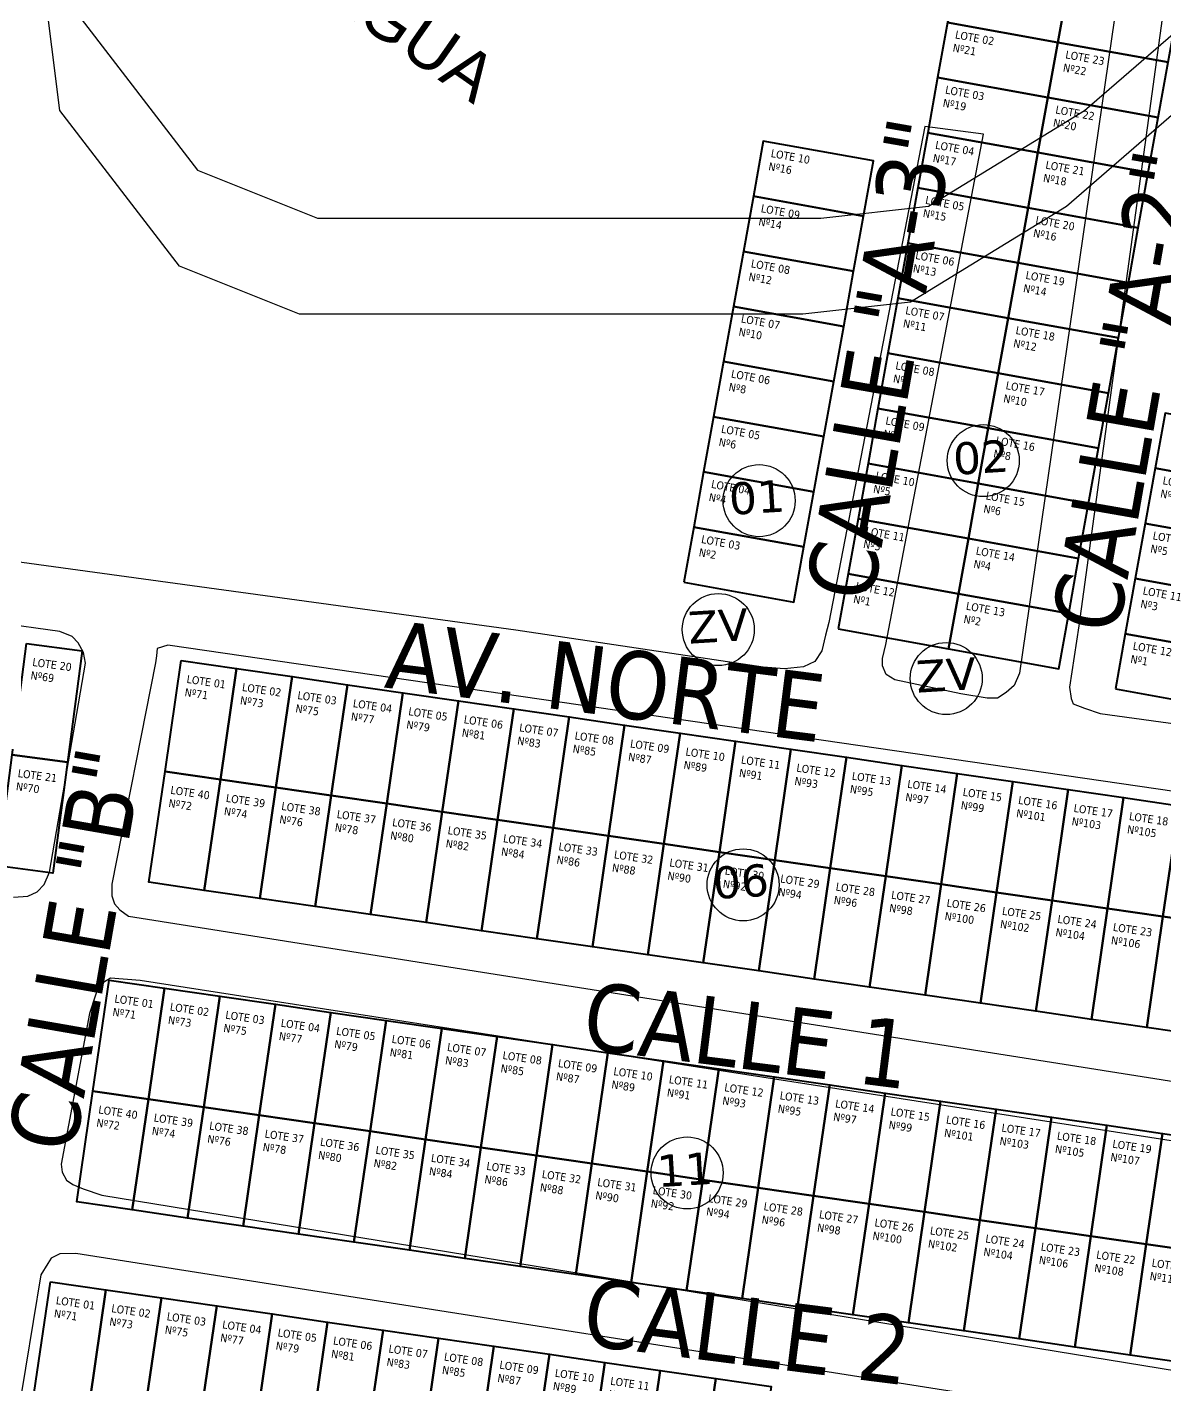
# Model space of a CAD drawing. Header units: metres. Extents: x 2 to 659295185, y -28 to 1124222152.
# Drawn here: x 658796 to 658938.2, y 1123428 to 1123597.7 of the extents above; entities that cross this region are included whole.
import ezdxf
from ezdxf.enums import TextEntityAlignment as Align

# ---------------------------------------------------------------- set-up
doc = ezdxf.new("R2010")
doc.units = ezdxf.units.M
doc.header["$MEASUREMENT"] = 0
for name, color, linetype in [('CALLES', 1, 'CONTINUOUS'), ('División Parroquial', 130, 'CONTINUOUS'), ('FORMATO', 7, 'CONTINUOUS'), ('MANZANA', 30, 'CONTINUOUS'), ('Numero de manzana', 6, 'CONTINUOUS'), ('Parcelas', 140, 'CONTINUOUS')]:
    doc.layers.add(name, color=color, linetype=linetype)
doc.styles.add('ARIAL', font='txt')
doc.styles.add('ROMAN', font='verdana.ttf')
doc.styles.get("Standard").update_dxf_attribs({"font": 'tahoma.ttf'})

msp = doc.modelspace()

# ---------------------------------------------------------------- linework, layer by layer
at = {"layer": 'División Parroquial', "color": 1, "flags": 128}
for points in [[(658967.8049, 1123605.1841), (658948.3364, 1123594.7162), (658925.883, 1123575.2602), (658906.4146, 1123563.2926), (658892.9409, 1123561.8029), (658868.9867, 1123561.8029), (658862.992, 1123561.8029), (658843.5318, 1123561.8029), (658830.0498, 1123561.8029), (658815.0836, 1123567.7817), (658800.1091, 1123587.2377), (658797.1159, 1123611.1729)], [(658802.3615, 1123599.2392), (658817.336, 1123579.7831), (658832.3022, 1123573.8043), (658845.7842, 1123573.8043), (658865.2444, 1123573.8043), (658871.2391, 1123573.8043), (658895.1933, 1123573.8043), (658908.667, 1123575.294), (658928.1354, 1123587.2616), (658950.5888, 1123606.7176)]]:
    msp.add_lwpolyline(points, dxfattribs=at)
at = {"layer": 'MANZANA', "lineweight": -2}
for p, q in [((658932.8767, 1123605.4934), (658920.0132, 1123516.9514)), ((658938.1623, 1123600.8643), (658927.4427, 1123522.8502)), ((658908.2051, 1123585.2475), (658896.2074, 1123523.2601)), ((658915.5522, 1123584.2877), (658908.2051, 1123585.2475)), ((658903.3483, 1123520.5306), (658915.5522, 1123584.2877)), ((658857.0974, 1123522.3103), (658478.9347, 1123574.0498)), ((658800.1186, 1123522.1703), (658676.2166, 1123538.8669)), ((658801.6523, 1123521.5104), (658800.1186, 1123522.1703)), ((658888.0193, 1123517.6912), (658857.0974, 1123522.3103)), ((658895.7787, 1123521.7104), (658895.3499, 1123519.7208)), ((658896.2074, 1123523.2601), (658895.7787, 1123521.7104)), ((658927.4427, 1123522.8502), (658926.2718, 1123515.2117)), ((658802.4275, 1123520.7406), (658801.6523, 1123521.5104)), ((658803.0871, 1123519.5308), (658802.4275, 1123520.7406)), ((658812.2895, 1123520.0108), (658812.1823, 1123519.1209)), ((658813.6006, 1123520.4607), (658812.2895, 1123520.0108)), ((658957.4576, 1123499.5349), (658813.6006, 1123520.4607)), ((658902.9113, 1123518.761), (658903.3483, 1123520.5306)), ((658803.3098, 1123518.2011), (658803.0871, 1123519.5308)), ((658812.1823, 1123519.1209), (658812.0751, 1123518.2411)), ((658894.4758, 1123518.3911), (658893.0575, 1123517.7212)), ((658895.3499, 1123519.7208), (658894.4758, 1123518.3911)), ((658902.9196, 1123517.8712), (658902.9113, 1123518.761)), ((658798.824, 1123492.0764), (658803.3098, 1123518.2011)), ((658812.0751, 1123518.2411), (658806.6163, 1123490.5667)), ((658890.6497, 1123517.4813), (658888.0193, 1123517.6912)), ((658893.0575, 1123517.7212), (658890.6497, 1123517.4813)), ((658903.3648, 1123516.7714), (658902.9196, 1123517.8712)), ((658904.4615, 1123516.1115), (658903.3648, 1123516.7714)), ((658920.0132, 1123516.9514), (658919.3618, 1123515.4017)), ((658912.6826, 1123514.3719), (658904.4615, 1123516.1115)), ((658919.3618, 1123515.4017), (658918.3805, 1123514.5119)), ((658926.2718, 1123515.2117), (658926.4944, 1123513.772)), ((658915.9727, 1123513.842), (658912.6826, 1123514.3719)), ((658917.2921, 1123513.842), (658915.9727, 1123513.842)), ((658918.3805, 1123514.5119), (658917.2921, 1123513.842)), ((658926.4944, 1123513.772), (658926.7171, 1123513.1122)), ((658926.7171, 1123513.1122), (658928.1436, 1123512.5623)), ((658928.1436, 1123512.5623), (658930.1226, 1123511.9124)), ((658930.1226, 1123511.9124), (658963.7821, 1123507.3033)), ((658798.1726, 1123490.5268), (658798.824, 1123492.0764)), ((658796.1029, 1123489.077), (658797.3068, 1123489.6369)), ((658797.3068, 1123489.6369), (658798.1726, 1123490.5268)), ((658806.6163, 1123490.5667), (658806.6163, 1123489.127)), ((658794.3465, 1123488.9671), (658796.1029, 1123489.077)), ((658806.6163, 1123489.127), (658806.9544, 1123488.1372)), ((658806.9544, 1123488.1372), (658807.6141, 1123487.3674)), ((658807.6141, 1123487.3674), (658808.7108, 1123486.5976)), ((658808.7108, 1123486.5976), (658949.2859, 1123464.3321)), ((658804.9177, 1123477.7294), (658804.5961, 1123476.7296)), ((658805.5691, 1123478.2892), (658804.9177, 1123477.7294)), ((658806.4432, 1123478.8391), (658805.5691, 1123478.2892)), ((658810.1703, 1123478.5292), (658806.4432, 1123478.8391)), ((658949.2117, 1123456.9136), (658810.1703, 1123478.5292)), ((658804.5961, 1123476.7296), (658803.8375, 1123474.41)), ((658803.8375, 1123474.41), (658800.3, 1123455.5839)), ((658800.3, 1123455.5839), (658800.4155, 1123454.5941)), ((658800.4155, 1123454.5941), (658800.9679, 1123453.6043)), ((658800.9679, 1123453.6043), (658801.7431, 1123453.0544)), ((658801.7431, 1123453.0544), (658803.0541, 1123452.5045)), ((658803.0541, 1123452.5045), (658805.363, 1123451.7446)), ((658805.363, 1123451.7446), (658943.6375, 1123429.1292)), ((658799.0384, 1123443.8563), (658798.6096, 1123443.1964)), ((658800.1351, 1123444.4161), (658799.0384, 1123443.8563)), ((658802.1059, 1123444.4261), (658800.1351, 1123444.4161)), ((658939.6136, 1123422.8105), (658802.1059, 1123444.4261)), ((658798.6096, 1123443.1964), (658797.7356, 1123441.7567)), ((658797.7356, 1123441.7567), (658793.3653, 1123415.1921))]:
    msp.add_line(p, q, dxfattribs=at)
at = {"layer": 'Numero de manzana', "lineweight": -2}
for centre in [(658915.5001, 1123543.5001), (658887.5001, 1123538.5001), (658882.3969, 1123522.3989), (658910.8733, 1123516.2797), (658885.5001, 1123490.5001), (658878.5001, 1123454.5001)]:
    msp.add_circle(centre, 4.5001, dxfattribs=at)
at = {"layer": 'Parcelas', "lineweight": 40}
for points in [[(658911.0441, 1123598.2454), (658924.8218, 1123595.7604), (658926.0642, 1123602.6493), (658912.2865, 1123605.1342), (658911.0441, 1123598.2454)], [(658924.8218, 1123595.7604), (658938.5995, 1123593.2755), (658939.8419, 1123600.1643), (658926.0642, 1123602.6493), (658924.8218, 1123595.7604)], [(658909.8016, 1123591.3565), (658923.5793, 1123588.8716), (658924.8218, 1123595.7604), (658911.0441, 1123598.2454), (658909.8016, 1123591.3565)], [(658923.5793, 1123588.8716), (658937.357, 1123586.3866), (658938.5995, 1123593.2755), (658924.8218, 1123595.7604), (658923.5793, 1123588.8716)], [(658908.5591, 1123584.4677), (658922.3368, 1123581.9827), (658923.5793, 1123588.8716), (658909.8016, 1123591.3565), (658908.5591, 1123584.4677)], [(658922.3368, 1123581.9827), (658936.1145, 1123579.4978), (658937.357, 1123586.3866), (658923.5793, 1123588.8716), (658922.3368, 1123581.9827)], [(658907.3166, 1123577.5788), (658921.0943, 1123575.0939), (658922.3368, 1123581.9827), (658908.5591, 1123584.4677), (658907.3166, 1123577.5788)], [(658886.7739, 1123576.5372), (658900.5516, 1123574.0523), (658901.794, 1123580.9412), (658888.0163, 1123583.4261), (658886.7739, 1123576.5372)], [(658921.0943, 1123575.0939), (658934.872, 1123572.6089), (658936.1145, 1123579.4978), (658922.3368, 1123581.9827), (658921.0943, 1123575.0939)], [(658885.5314, 1123569.6484), (658899.3091, 1123567.1635), (658900.5516, 1123574.0523), (658886.7739, 1123576.5372), (658885.5314, 1123569.6484)], [(658906.0742, 1123570.69), (658919.8519, 1123568.205), (658921.0943, 1123575.0939), (658907.3166, 1123577.5788), (658906.0742, 1123570.69)], [(658919.8519, 1123568.205), (658933.6296, 1123565.7201), (658934.872, 1123572.6089), (658921.0943, 1123575.0939), (658919.8519, 1123568.205)], [(658884.2889, 1123562.7595), (658898.0666, 1123560.2746), (658899.3091, 1123567.1635), (658885.5314, 1123569.6484), (658884.2889, 1123562.7595)], [(658904.8317, 1123563.8011), (658918.6094, 1123561.3162), (658919.8519, 1123568.205), (658906.0742, 1123570.69), (658904.8317, 1123563.8011)], [(658918.6094, 1123561.3162), (658932.3871, 1123558.8312), (658933.6296, 1123565.7201), (658919.8519, 1123568.205), (658918.6094, 1123561.3162)], [(658883.0464, 1123555.8707), (658896.8241, 1123553.3858), (658898.0666, 1123560.2746), (658884.2889, 1123562.7595), (658883.0464, 1123555.8707)], [(658903.5892, 1123556.9123), (658917.3669, 1123554.4273), (658918.6094, 1123561.3162), (658904.8317, 1123563.8011), (658903.5892, 1123556.9123)], [(658917.3669, 1123554.4273), (658931.1446, 1123551.9424), (658932.3871, 1123558.8312), (658918.6094, 1123561.3162), (658917.3669, 1123554.4273)], [(658881.804, 1123548.9818), (658895.5817, 1123546.4969), (658896.8241, 1123553.3858), (658883.0464, 1123555.8707), (658881.804, 1123548.9818)], [(658902.3467, 1123550.0234), (658916.1245, 1123547.5385), (658917.3669, 1123554.4273), (658903.5892, 1123556.9123), (658902.3467, 1123550.0234)], [(658916.1245, 1123547.5385), (658929.9022, 1123545.0535), (658931.1446, 1123551.9424), (658917.3669, 1123554.4273), (658916.1245, 1123547.5385)], [(658880.5615, 1123542.093), (658894.3392, 1123539.6081), (658895.5817, 1123546.4969), (658881.804, 1123548.9818), (658880.5615, 1123542.093)], [(658901.1043, 1123543.1346), (658914.882, 1123540.6496), (658916.1245, 1123547.5385), (658902.3467, 1123550.0234), (658901.1043, 1123543.1346)], [(658936.9785, 1123542.5484), (658950.7562, 1123540.0634), (658951.9986, 1123546.9523), (658938.2209, 1123549.4372), (658936.9785, 1123542.5484)], [(658914.882, 1123540.6496), (658928.6597, 1123538.1647), (658929.9022, 1123545.0535), (658916.1245, 1123547.5385), (658914.882, 1123540.6496)], [(658879.319, 1123535.2041), (658893.0967, 1123532.7192), (658894.3392, 1123539.6081), (658880.5615, 1123542.093), (658879.319, 1123535.2041)], [(658899.8618, 1123536.2457), (658913.6395, 1123533.7608), (658914.882, 1123540.6496), (658901.1043, 1123543.1346), (658899.8618, 1123536.2457)], [(658935.736, 1123535.6595), (658949.5137, 1123533.1746), (658950.7562, 1123540.0634), (658936.9785, 1123542.5484), (658935.736, 1123535.6595)], [(658913.6395, 1123533.7608), (658927.4172, 1123531.2758), (658928.6597, 1123538.1647), (658914.882, 1123540.6496), (658913.6395, 1123533.7608)], [(658898.6193, 1123529.3569), (658912.397, 1123526.8719), (658913.6395, 1123533.7608), (658899.8618, 1123536.2457), (658898.6193, 1123529.3569)], [(658934.4935, 1123528.7707), (658948.2712, 1123526.2857), (658949.5137, 1123533.1746), (658935.736, 1123535.6595), (658934.4935, 1123528.7707)], [(658878.0766, 1123528.3153), (658891.8543, 1123525.8304), (658893.0967, 1123532.7192), (658879.319, 1123535.2041), (658878.0766, 1123528.3153)], [(658912.397, 1123526.8719), (658926.1747, 1123524.387), (658927.4172, 1123531.2758), (658913.6395, 1123533.7608), (658912.397, 1123526.8719)], [(658897.3769, 1123522.468), (658911.1546, 1123519.9831), (658912.397, 1123526.8719), (658898.6193, 1123529.3569), (658897.3769, 1123522.468)], [(658933.2511, 1123521.8818), (658947.0288, 1123519.3969), (658948.2712, 1123526.2857), (658934.4935, 1123528.7707), (658933.2511, 1123521.8818)], [(658911.1546, 1123519.9831), (658924.9323, 1123517.4981), (658926.1747, 1123524.387), (658912.397, 1123526.8719), (658911.1546, 1123519.9831)], [(658932.0086, 1123514.993), (658945.7863, 1123512.508), (658947.0288, 1123519.3969), (658933.2511, 1123521.8818), (658932.0086, 1123514.993)], [(658795.9736, 1123520.6346), (658802.9137, 1123519.7208), (658801.0862, 1123505.8406), (658794.1461, 1123506.7544), (658795.9736, 1123520.6346)], [(658815.2782, 1123518.5279), (658822.2053, 1123517.5203), (658820.19, 1123503.6661), (658813.2629, 1123504.6737), (658815.2782, 1123518.5279)], [(658822.2053, 1123517.5203), (658829.1324, 1123516.5127), (658827.1171, 1123502.6585), (658820.19, 1123503.6661), (658822.2053, 1123517.5203)], [(658829.1324, 1123516.5127), (658836.0595, 1123515.505), (658834.0442, 1123501.6508), (658827.1171, 1123502.6585), (658829.1324, 1123516.5127)], [(658836.0595, 1123515.505), (658842.9866, 1123514.4974), (658840.9713, 1123500.6432), (658834.0442, 1123501.6508), (658836.0595, 1123515.505)], [(658842.9866, 1123514.4974), (658849.9137, 1123513.4898), (658847.8984, 1123499.6356), (658840.9713, 1123500.6432), (658842.9866, 1123514.4974)], [(658849.9137, 1123513.4898), (658856.8408, 1123512.4822), (658854.8255, 1123498.628), (658847.8984, 1123499.6356), (658849.9137, 1123513.4898)], [(658856.8408, 1123512.4822), (658863.7679, 1123511.4745), (658861.7526, 1123497.6203), (658854.8255, 1123498.628), (658856.8408, 1123512.4822)], [(658863.7679, 1123511.4745), (658870.695, 1123510.4669), (658868.6797, 1123496.6127), (658861.7526, 1123497.6203), (658863.7679, 1123511.4745)], [(658870.695, 1123510.4669), (658877.6221, 1123509.4593), (658875.6068, 1123495.6051), (658868.6797, 1123496.6127), (658870.695, 1123510.4669)], [(658877.6221, 1123509.4593), (658884.5492, 1123508.4516), (658882.5339, 1123494.5974), (658875.6068, 1123495.6051), (658877.6221, 1123509.4593)], [(658884.5492, 1123508.4516), (658891.4763, 1123507.444), (658889.461, 1123493.5898), (658882.5339, 1123494.5974), (658884.5492, 1123508.4516)], [(658794.1461, 1123506.7544), (658801.0862, 1123505.8406), (658799.2588, 1123491.9604), (658792.3187, 1123492.8741), (658794.1461, 1123506.7544)], [(658891.4763, 1123507.444), (658898.4034, 1123506.4364), (658896.3881, 1123492.5822), (658889.461, 1123493.5898), (658891.4763, 1123507.444)], [(658898.4034, 1123506.4364), (658905.3304, 1123505.4287), (658903.3152, 1123491.5745), (658896.3881, 1123492.5822), (658898.4034, 1123506.4364)], [(658905.3304, 1123505.4287), (658912.2575, 1123504.4211), (658910.2423, 1123490.5669), (658903.3152, 1123491.5745), (658905.3304, 1123505.4287)], [(658813.2629, 1123504.6737), (658820.19, 1123503.6661), (658818.1748, 1123489.8119), (658811.2477, 1123490.8195), (658813.2629, 1123504.6737)], [(658820.19, 1123503.6661), (658827.1171, 1123502.6585), (658825.1019, 1123488.8043), (658818.1748, 1123489.8119), (658820.19, 1123503.6661)], [(658912.2575, 1123504.4211), (658919.1846, 1123503.4135), (658917.1694, 1123489.5593), (658910.2423, 1123490.5669), (658912.2575, 1123504.4211)], [(658919.1846, 1123503.4135), (658926.1117, 1123502.4058), (658924.0965, 1123488.5517), (658917.1694, 1123489.5593), (658919.1846, 1123503.4135)], [(658827.1171, 1123502.6585), (658834.0442, 1123501.6508), (658832.029, 1123487.7967), (658825.1019, 1123488.8043), (658827.1171, 1123502.6585)], [(658834.0442, 1123501.6508), (658840.9713, 1123500.6432), (658838.9561, 1123486.789), (658832.029, 1123487.7967), (658834.0442, 1123501.6508)], [(658926.1117, 1123502.4058), (658933.0388, 1123501.3982), (658931.0236, 1123487.544), (658924.0965, 1123488.5517), (658926.1117, 1123502.4058)], [(658933.0388, 1123501.3982), (658939.9659, 1123500.3906), (658937.9507, 1123486.5364), (658931.0236, 1123487.544), (658933.0388, 1123501.3982)], [(658840.9713, 1123500.6432), (658847.8984, 1123499.6356), (658845.8831, 1123485.7814), (658838.9561, 1123486.789), (658840.9713, 1123500.6432)], [(658847.8984, 1123499.6356), (658854.8255, 1123498.628), (658852.8102, 1123484.7738), (658845.8831, 1123485.7814), (658847.8984, 1123499.6356)], [(658939.9659, 1123500.3906), (658946.893, 1123499.383), (658944.8778, 1123485.5288), (658937.9507, 1123486.5364), (658939.9659, 1123500.3906)], [(658854.8255, 1123498.628), (658861.7526, 1123497.6203), (658859.7373, 1123483.7661), (658852.8102, 1123484.7738), (658854.8255, 1123498.628)], [(658861.7526, 1123497.6203), (658868.6797, 1123496.6127), (658866.6644, 1123482.7585), (658859.7373, 1123483.7661), (658861.7526, 1123497.6203)], [(658868.6797, 1123496.6127), (658875.6068, 1123495.6051), (658873.5915, 1123481.7509), (658866.6644, 1123482.7585), (658868.6797, 1123496.6127)], [(658875.6068, 1123495.6051), (658882.5339, 1123494.5974), (658880.5186, 1123480.7432), (658873.5915, 1123481.7509), (658875.6068, 1123495.6051)], [(658882.5339, 1123494.5974), (658889.461, 1123493.5898), (658887.4457, 1123479.7356), (658880.5186, 1123480.7432), (658882.5339, 1123494.5974)], [(658889.461, 1123493.5898), (658896.3881, 1123492.5822), (658894.3728, 1123478.728), (658887.4457, 1123479.7356), (658889.461, 1123493.5898)], [(658896.3881, 1123492.5822), (658903.3152, 1123491.5745), (658901.2999, 1123477.7203), (658894.3728, 1123478.728), (658896.3881, 1123492.5822)], [(658903.3152, 1123491.5745), (658910.2423, 1123490.5669), (658908.227, 1123476.7127), (658901.2999, 1123477.7203), (658903.3152, 1123491.5745)], [(658910.2423, 1123490.5669), (658917.1694, 1123489.5593), (658915.1541, 1123475.7051), (658908.227, 1123476.7127), (658910.2423, 1123490.5669)], [(658917.1694, 1123489.5593), (658924.0965, 1123488.5517), (658922.0812, 1123474.6975), (658915.1541, 1123475.7051), (658917.1694, 1123489.5593)], [(658924.0965, 1123488.5517), (658931.0236, 1123487.544), (658929.0083, 1123473.6898), (658922.0812, 1123474.6975), (658924.0965, 1123488.5517)], [(658931.0236, 1123487.544), (658937.9507, 1123486.5364), (658935.9354, 1123472.6822), (658929.0083, 1123473.6898), (658931.0236, 1123487.544)], [(658937.9507, 1123486.5364), (658944.8778, 1123485.5288), (658942.8625, 1123471.6746), (658935.9354, 1123472.6822), (658937.9507, 1123486.5364)], [(658806.2693, 1123478.5955), (658813.1964, 1123477.5879), (658811.1812, 1123463.7337), (658804.2541, 1123464.7413), (658806.2693, 1123478.5955)], [(658813.1964, 1123477.5879), (658820.1235, 1123476.5803), (658818.1083, 1123462.7261), (658811.1812, 1123463.7337), (658813.1964, 1123477.5879)], [(658820.1235, 1123476.5803), (658827.0506, 1123475.5726), (658825.0354, 1123461.7184), (658818.1083, 1123462.7261), (658820.1235, 1123476.5803)], [(658827.0506, 1123475.5726), (658833.9777, 1123474.565), (658831.9625, 1123460.7108), (658825.0354, 1123461.7184), (658827.0506, 1123475.5726)], [(658833.9777, 1123474.565), (658840.9048, 1123473.5574), (658838.8896, 1123459.7032), (658831.9625, 1123460.7108), (658833.9777, 1123474.565)], [(658840.9048, 1123473.5574), (658847.8319, 1123472.5497), (658845.8167, 1123458.6955), (658838.8896, 1123459.7032), (658840.9048, 1123473.5574)], [(658847.8319, 1123472.5497), (658854.759, 1123471.5421), (658852.7438, 1123457.6879), (658845.8167, 1123458.6955), (658847.8319, 1123472.5497)], [(658854.759, 1123471.5421), (658861.6861, 1123470.5345), (658859.6708, 1123456.6803), (658852.7438, 1123457.6879), (658854.759, 1123471.5421)], [(658861.6861, 1123470.5345), (658868.6132, 1123469.5269), (658866.5979, 1123455.6727), (658859.6708, 1123456.6803), (658861.6861, 1123470.5345)], [(658868.6132, 1123469.5269), (658875.5403, 1123468.5192), (658873.525, 1123454.665), (658866.5979, 1123455.6727), (658868.6132, 1123469.5269)], [(658875.5403, 1123468.5192), (658882.4674, 1123467.5116), (658880.4521, 1123453.6574), (658873.525, 1123454.665), (658875.5403, 1123468.5192)], [(658882.4674, 1123467.5116), (658889.3945, 1123466.504), (658887.3792, 1123452.6498), (658880.4521, 1123453.6574), (658882.4674, 1123467.5116)], [(658889.3945, 1123466.504), (658896.3216, 1123465.4963), (658894.3063, 1123451.6421), (658887.3792, 1123452.6498), (658889.3945, 1123466.504)], [(658804.2541, 1123464.7413), (658811.1812, 1123463.7337), (658809.1659, 1123449.8795), (658802.2388, 1123450.8871), (658804.2541, 1123464.7413)], [(658896.3216, 1123465.4963), (658903.2487, 1123464.4887), (658901.2334, 1123450.6345), (658894.3063, 1123451.6421), (658896.3216, 1123465.4963)], [(658903.2487, 1123464.4887), (658910.1758, 1123463.4811), (658908.1605, 1123449.6269), (658901.2334, 1123450.6345), (658903.2487, 1123464.4887)], [(658811.1812, 1123463.7337), (658818.1083, 1123462.7261), (658816.093, 1123448.8719), (658809.1659, 1123449.8795), (658811.1812, 1123463.7337)], [(658818.1083, 1123462.7261), (658825.0354, 1123461.7184), (658823.0201, 1123447.8642), (658816.093, 1123448.8719), (658818.1083, 1123462.7261)], [(658910.1758, 1123463.4811), (658917.1029, 1123462.4734), (658915.0876, 1123448.6192), (658908.1605, 1123449.6269), (658910.1758, 1123463.4811)], [(658917.1029, 1123462.4734), (658924.03, 1123461.4658), (658922.0147, 1123447.6116), (658915.0876, 1123448.6192), (658917.1029, 1123462.4734)], [(658825.0354, 1123461.7184), (658831.9625, 1123460.7108), (658829.9472, 1123446.8566), (658823.0201, 1123447.8642), (658825.0354, 1123461.7184)], [(658831.9625, 1123460.7108), (658838.8896, 1123459.7032), (658836.8743, 1123445.849), (658829.9472, 1123446.8566), (658831.9625, 1123460.7108)], [(658924.03, 1123461.4658), (658930.9571, 1123460.4582), (658928.9418, 1123446.604), (658922.0147, 1123447.6116), (658924.03, 1123461.4658)], [(658838.8896, 1123459.7032), (658845.8167, 1123458.6955), (658843.8014, 1123444.8414), (658836.8743, 1123445.849), (658838.8896, 1123459.7032)], [(658930.9571, 1123460.4582), (658937.8842, 1123459.4506), (658935.8689, 1123445.5964), (658928.9418, 1123446.604), (658930.9571, 1123460.4582)], [(658845.8167, 1123458.6955), (658852.7438, 1123457.6879), (658850.7285, 1123443.8337), (658843.8014, 1123444.8414), (658845.8167, 1123458.6955)], [(658852.7438, 1123457.6879), (658859.6708, 1123456.6803), (658857.6556, 1123442.8261), (658850.7285, 1123443.8337), (658852.7438, 1123457.6879)], [(658859.6708, 1123456.6803), (658866.5979, 1123455.6727), (658864.5827, 1123441.8185), (658857.6556, 1123442.8261), (658859.6708, 1123456.6803)], [(658866.5979, 1123455.6727), (658873.525, 1123454.665), (658871.5098, 1123440.8108), (658864.5827, 1123441.8185), (658866.5979, 1123455.6727)], [(658873.525, 1123454.665), (658880.4521, 1123453.6574), (658878.4369, 1123439.8032), (658871.5098, 1123440.8108), (658873.525, 1123454.665)], [(658880.4521, 1123453.6574), (658887.3792, 1123452.6498), (658885.364, 1123438.7956), (658878.4369, 1123439.8032), (658880.4521, 1123453.6574)], [(658887.3792, 1123452.6498), (658894.3063, 1123451.6421), (658892.2911, 1123437.7879), (658885.364, 1123438.7956), (658887.3792, 1123452.6498)], [(658894.3063, 1123451.6421), (658901.2334, 1123450.6345), (658899.2182, 1123436.7803), (658892.2911, 1123437.7879), (658894.3063, 1123451.6421)], [(658901.2334, 1123450.6345), (658908.1605, 1123449.6269), (658906.1453, 1123435.7727), (658899.2182, 1123436.7803), (658901.2334, 1123450.6345)], [(658908.1605, 1123449.6269), (658915.0876, 1123448.6192), (658913.0724, 1123434.7651), (658906.1453, 1123435.7727), (658908.1605, 1123449.6269)], [(658915.0876, 1123448.6192), (658922.0147, 1123447.6116), (658919.9995, 1123433.7574), (658913.0724, 1123434.7651), (658915.0876, 1123448.6192)], [(658922.0147, 1123447.6116), (658928.9418, 1123446.604), (658926.9266, 1123432.7498), (658919.9995, 1123433.7574), (658922.0147, 1123447.6116)], [(658928.9418, 1123446.604), (658935.8689, 1123445.5964), (658933.8537, 1123431.7422), (658926.9266, 1123432.7498), (658928.9418, 1123446.604)], [(658935.8689, 1123445.5964), (658942.796, 1123444.5887), (658940.7808, 1123430.7345), (658933.8537, 1123431.7422), (658935.8689, 1123445.5964)], [(658798.95, 1123440.9128), (658805.8771, 1123439.9051), (658803.8619, 1123426.051), (658796.9348, 1123427.0586), (658798.95, 1123440.9128)], [(658805.8771, 1123439.9051), (658812.8042, 1123438.8975), (658810.789, 1123425.0433), (658803.8619, 1123426.051), (658805.8771, 1123439.9051)], [(658812.8042, 1123438.8975), (658819.7313, 1123437.8899), (658817.7161, 1123424.0357), (658810.789, 1123425.0433), (658812.8042, 1123438.8975)], [(658819.7313, 1123437.8899), (658826.6584, 1123436.8823), (658824.6432, 1123423.0281), (658817.7161, 1123424.0357), (658819.7313, 1123437.8899)], [(658826.6584, 1123436.8823), (658833.5855, 1123435.8746), (658831.5703, 1123422.0204), (658824.6432, 1123423.0281), (658826.6584, 1123436.8823)], [(658833.5855, 1123435.8746), (658840.5126, 1123434.867), (658838.4974, 1123421.0128), (658831.5703, 1123422.0204), (658833.5855, 1123435.8746)], [(658840.5126, 1123434.867), (658847.4397, 1123433.8594), (658845.4244, 1123420.0052), (658838.4974, 1123421.0128), (658840.5126, 1123434.867)], [(658847.4397, 1123433.8594), (658854.3668, 1123432.8517), (658852.3515, 1123418.9975), (658845.4244, 1123420.0052), (658847.4397, 1123433.8594)], [(658854.3668, 1123432.8517), (658861.2939, 1123431.8441), (658859.2786, 1123417.9899), (658852.3515, 1123418.9975), (658854.3668, 1123432.8517)], [(658861.2939, 1123431.8441), (658868.221, 1123430.8365), (658866.2057, 1123416.9823), (658859.2786, 1123417.9899), (658861.2939, 1123431.8441)], [(658868.221, 1123430.8365), (658875.1481, 1123429.8288), (658873.1328, 1123415.9747), (658866.2057, 1123416.9823), (658868.221, 1123430.8365)], [(658875.1481, 1123429.8288), (658882.0752, 1123428.8212), (658880.0599, 1123414.967), (658873.1328, 1123415.9747), (658875.1481, 1123429.8288)], [(658882.0752, 1123428.8212), (658889.0023, 1123427.8136), (658886.987, 1123413.9594), (658880.0599, 1123414.967), (658882.0752, 1123428.8212)]]:
    msp.add_lwpolyline(points, dxfattribs=at)
at = {"layer": 'Parcelas', "color": 4, "lineweight": 40}
msp.add_lwpolyline([(658937.8842, 1123459.4506), (658944.8113, 1123458.4429), (658942.796, 1123444.5887), (658935.8689, 1123445.5964), (658937.8842, 1123459.4506)], dxfattribs=at)

# ---------------------------------------------------------------- texts
at = {"layer": 'CALLES', "color": 0}
for s, rotation, p in [('CALLE "A-3"', 80.117379, (658901.5852, 1123525.6181)), ('CALLE "A-2"', 80.117379, (658932.3174, 1123521.6181)), ('AV. NORTE', 352.810288, (658840.5441, 1123515.1693)), ('CALLE "B"', 80.117379, (658801.9075, 1123456.7848)), ('CALLE 1', 352.810288, (658865.1762, 1123470.0738)), ('CALLE 2', 352.810288, (658865.1761, 1123433.0738)), ('CALLE "B"', 80.117379, (658789.9803, 1123379.6179))]:
    msp.add_text(s, height=8.5, rotation=rotation, dxfattribs=at).set_placement(p)
at = {"layer": 'FORMATO', "style": 'ARIAL'}
msp.add_text('SUR: RIO ARAGUA', height=6.025091, rotation=325.040882, dxfattribs=at).set_placement((658821.0096, 1123609.5158, 1.9682), align=Align.CENTER)
at = {"layer": 'Numero de manzana', "lineweight": -2, "style": 'ROMAN'}
for s, p in [('02', (658911.8524, 1123541.7235)), ('01', (658883.8524, 1123536.7235)), ('ZV', (658878.7493, 1123520.6223)), ('ZV', (658907.2256, 1123514.5031)), ('06', (658881.8524, 1123488.7235)), ('11', (658874.8524, 1123452.7235))]:
    msp.add_text(s, height=4, rotation=3.491535, dxfattribs=at).set_placement(p)
at = {"layer": 'Parcelas', "lineweight": 40, "char_height": 1, "width": 6.941503, "attachment_point": 1}
for s, insert, rotation in [('LOTE 02\\PNº21', (658912.1085, 1123597.2505), 349.669479), ('LOTE 23\\PNº22', (658925.8862, 1123594.7655), 349.669479), ('LOTE 03\\PNº19', (658910.866, 1123590.3616), 349.669479), ('LOTE 22\\PNº20', (658924.6437, 1123587.8767), 349.669479), ('LOTE 04 \\PNº17', (658909.6235, 1123583.4728), 349.669479), ('LOTE 10\\PNº16', (658889.0808, 1123582.4312), 349.669479), ('LOTE 21\\PNº18', (658923.4012, 1123580.9878), 349.669479), ('LOTE 05\\PNº15', (658908.3811, 1123576.5839), 349.669479), ('LOTE 09\\PNº14', (658887.8383, 1123575.5423), 349.669479), ('LOTE 20\\PNº16', (658922.1588, 1123574.099), 349.669479), ('LOTE 06\\PNº13', (658907.1386, 1123569.6951), 349.669479), ('LOTE 08\\PNº12', (658886.5958, 1123568.6535), 349.669479), ('LOTE 19\\PNº14', (658920.9163, 1123567.2101), 349.669479), ('LOTE 07\\PNº11', (658905.8961, 1123562.8062), 349.669479), ('LOTE 07\\PNº10', (658885.3533, 1123561.7646), 349.669479), ('LOTE 18\\PNº12', (658919.6738, 1123560.3213), 349.669479), ('LOTE 08\\PNº9', (658904.6537, 1123555.9174), 349.669479), ('LOTE 06\\PNº8', (658884.1109, 1123554.8758), 349.669479), ('LOTE 17\\PNº10', (658918.4314, 1123553.4324), 349.669479), ('LOTE 09\\PNº7', (658903.4112, 1123549.0285), 349.669479), ('LOTE 05\\PNº6', (658882.8684, 1123547.9869), 349.669479), ('LOTE 16\\PNº8', (658917.1889, 1123546.5436), 349.669479), ('LOTE 10\\PNº5', (658902.1687, 1123542.1397), 349.669479), ('LOTE 04\\PNº4', (658881.6259, 1123541.0981), 349.669479), ('LOTE 09\\PNº7', (658938.0429, 1123541.5535), 349.669479), ('LOTE 15\\PNº6', (658915.9464, 1123539.6547), 349.669479), ('LOTE 11\\PNº3', (658900.9262, 1123535.2508), 349.669479), ('LOTE 03\\PNº2', (658880.3835, 1123534.2092), 349.669479), ('LOTE 10\\PNº5', (658936.8004, 1123534.6646), 349.669479), ('LOTE 14\\PNº4', (658914.7039, 1123532.7659), 349.669479), ('LOTE 12\\PNº1', (658899.6838, 1123528.362), 349.669479), ('LOTE 11\\PNº3', (658935.558, 1123527.7758), 349.669479), ('LOTE 13\\PNº2', (658913.4615, 1123525.877), 349.669479), ('LOTE 12\\PNº1', (658934.3155, 1123520.8869), 349.669479), ('LOTE 20\\PNº69', (658796.7792, 1123518.8467), 352.283039), ('LOTE 01\\PNº71', (658816.0595, 1123516.7293), 351.507217), ('LOTE 02\\PNº73', (658822.9866, 1123515.7217), 351.507217), ('LOTE 03\\PNº75', (658829.9137, 1123514.714), 351.507217), ('LOTE 04\\PNº77', (658836.8408, 1123513.7064), 351.507217), ('LOTE 05\\PNº79', (658843.7679, 1123512.6988), 351.507217), ('LOTE 06\\PNº81', (658850.695, 1123511.6912), 351.507217), ('LOTE 07\\PNº83', (658857.622, 1123510.6835), 351.507217), ('LOTE 08\\PNº85', (658864.5491, 1123509.6759), 351.507217), ('LOTE 09\\PNº87', (658871.4762, 1123508.6683), 351.507217), ('LOTE 10\\PNº89', (658878.4033, 1123507.6606), 351.507217), ('LOTE 11\\PNº91', (658885.3304, 1123506.653), 351.507217), ('LOTE 21\\PNº70', (658794.9517, 1123504.9665), 352.283039), ('LOTE 12\\PNº93', (658892.2575, 1123505.6454), 351.507217), ('LOTE 13\\PNº95', (658899.1846, 1123504.6377), 351.507217), ('LOTE 14\\PNº97', (658906.1117, 1123503.6301), 351.507217), ('LOTE 40\\PNº72', (658814.0442, 1123502.8751), 351.507217), ('LOTE 39\\PNº74', (658820.9713, 1123501.8675), 351.507217), ('LOTE 15\\PNº99', (658913.0388, 1123502.6225), 351.507217), ('LOTE 16\\PNº101', (658919.9659, 1123501.6149), 351.507217), ('LOTE 38\\PNº76', (658827.8984, 1123500.8598), 351.507217), ('LOTE 37\\PNº78', (658834.8255, 1123499.8522), 351.507217), ('LOTE 17\\PNº103', (658926.893, 1123500.6072), 351.507217), ('LOTE 36\\PNº80', (658841.7526, 1123498.8446), 351.507217), ('LOTE 18\\PNº105', (658933.8201, 1123499.5996), 351.507217), ('LOTE 35\\PNº82', (658848.6797, 1123497.837), 351.507217), ('LOTE 34\\PNº84', (658855.6068, 1123496.8293), 351.507217), ('LOTE 33\\PNº86', (658862.5339, 1123495.8217), 351.507217), ('LOTE 32\\PNº88', (658869.461, 1123494.8141), 351.507217), ('LOTE 31\\PNº90', (658876.3881, 1123493.8064), 351.507217), ('LOTE 30\\PNº92', (658883.3152, 1123492.7988), 351.507217), ('LOTE 29\\PNº94', (658890.2423, 1123491.7912), 351.507217), ('LOTE 28\\PNº96', (658897.1694, 1123490.7835), 351.507217), ('LOTE 27\\PNº98', (658904.0965, 1123489.7759), 351.507217), ('LOTE 26\\PNº100', (658911.0236, 1123488.7683), 351.507217), ('LOTE 25\\PNº102', (658917.9507, 1123487.7607), 351.507217), ('LOTE 24\\PNº104', (658924.8778, 1123486.753), 351.507217), ('LOTE 23\\PNº106', (658931.8049, 1123485.7454), 351.507217), ('LOTE 01\\PNº71', (658807.0506, 1123476.7969), 351.507217), ('LOTE 02\\PNº73', (658813.9777, 1123475.7893), 351.507217), ('LOTE 03\\PNº75', (658820.9048, 1123474.7816), 351.507217), ('LOTE 04\\PNº77', (658827.8319, 1123473.774), 351.507217), ('LOTE 05\\PNº79', (658834.759, 1123472.7664), 351.507217), ('LOTE 06\\PNº81', (658841.6861, 1123471.7587), 351.507217), ('LOTE 07\\PNº83', (658848.6132, 1123470.7511), 351.507217), ('LOTE 08\\PNº85', (658855.5403, 1123469.7435), 351.507217), ('LOTE 09\\PNº87', (658862.4674, 1123468.7359), 351.507217), ('LOTE 10\\PNº89', (658869.3945, 1123467.7282), 351.507217), ('LOTE 11\\PNº91', (658876.3216, 1123466.7206), 351.507217), ('LOTE 12\\PNº93', (658883.2487, 1123465.713), 351.507217), ('LOTE 13\\PNº95', (658890.1758, 1123464.7053), 351.507217), ('LOTE 40\\PNº72', (658805.0354, 1123462.9427), 351.507217), ('LOTE 14\\PNº97', (658897.1029, 1123463.6977), 351.507217), ('LOTE 15\\PNº99', (658904.03, 1123462.6901), 351.507217), ('LOTE 39\\PNº74', (658811.9624, 1123461.9351), 351.507217), ('LOTE 38\\PNº76', (658818.8895, 1123460.9274), 351.507217), ('LOTE 16\\PNº101', (658910.9571, 1123461.6824), 351.507217), ('LOTE 17\\PNº103', (658917.8842, 1123460.6748), 351.507217), ('LOTE 37\\PNº78', (658825.8166, 1123459.9198), 351.507217), ('LOTE 36\\PNº80', (658832.7437, 1123458.9122), 351.507217), ('LOTE 18\\PNº105', (658924.8113, 1123459.6672), 351.507217), ('LOTE 35\\PNº82', (658839.6708, 1123457.9045), 351.507217), ('LOTE 19\\PNº107', (658931.7384, 1123458.6596), 351.507217), ('LOTE 34\\PNº84', (658846.5979, 1123456.8969), 351.507217), ('LOTE 33\\PNº86', (658853.525, 1123455.8893), 351.507217), ('LOTE 32\\PNº88', (658860.4521, 1123454.8817), 351.507217), ('LOTE 31\\PNº90', (658867.3792, 1123453.874), 351.507217), ('LOTE 30\\PNº92', (658874.3063, 1123452.8664), 351.507217), ('LOTE 29\\PNº94', (658881.2334, 1123451.8588), 351.507217), ('LOTE 28\\PNº96', (658888.1605, 1123450.8511), 351.507217), ('LOTE 27\\PNº98', (658895.0876, 1123449.8435), 351.507217), ('LOTE 26\\PNº100', (658902.0147, 1123448.8359), 351.507217), ('LOTE 25\\PNº102', (658908.9418, 1123447.8282), 351.507217), ('LOTE 24\\PNº104', (658915.8689, 1123446.8206), 351.507217), ('LOTE 23\\PNº106', (658922.796, 1123445.813), 351.507217), ('LOTE 22\\PNº108', (658929.7231, 1123444.8054), 351.507217), ('LOTE 21\\PNº110', (658936.6502, 1123443.7977), 351.507217), ('LOTE 01\\PNº71', (658799.7313, 1123439.1141), 351.507217), ('LOTE 02\\PNº73', (658806.6584, 1123438.1065), 351.507217), ('LOTE 03\\PNº75', (658813.5855, 1123437.0989), 351.507217), ('LOTE 04\\PNº77', (658820.5126, 1123436.0913), 351.507217), ('LOTE 05\\PNº79', (658827.4397, 1123435.0836), 351.507217), ('LOTE 06\\PNº81', (658834.3668, 1123434.076), 351.507217), ('LOTE 07\\PNº83', (658841.2939, 1123433.0684), 351.507217), ('LOTE 08\\PNº85', (658848.221, 1123432.0607), 351.507217), ('LOTE 09\\PNº87', (658855.1481, 1123431.0531), 351.507217), ('LOTE 10\\PNº89', (658862.0752, 1123430.0455), 351.507217), ('LOTE 11\\PNº91', (658869.0023, 1123429.0378), 351.507217)]:
    msp.add_mtext(s, dxfattribs=dict(at, insert=insert, rotation=rotation))

doc.saveas('drawing.dxf')
